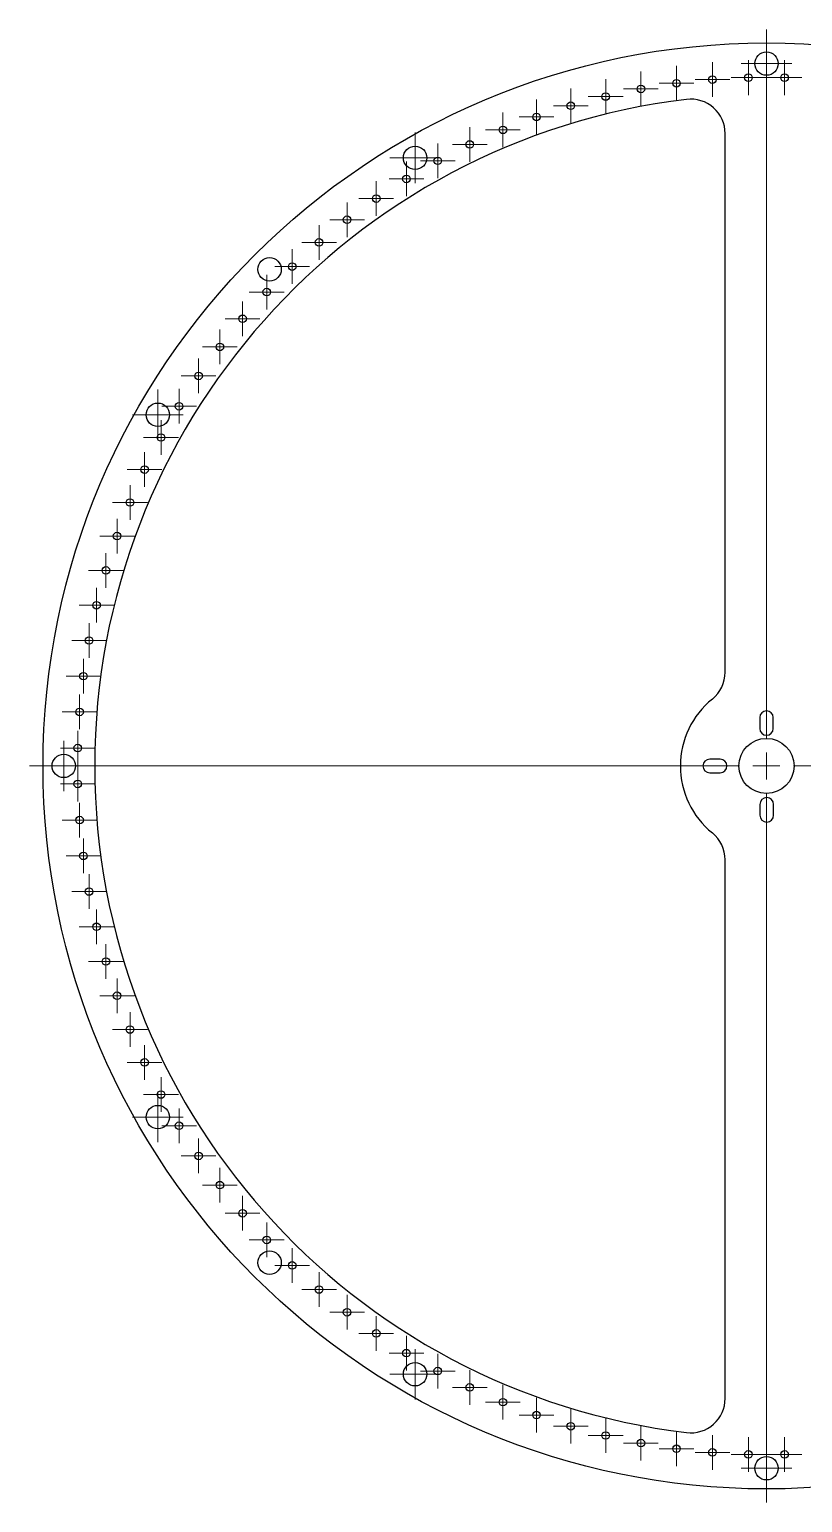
# Model space of a CAD drawing. Header units: inches. Extents: x 0 to 10.7, y 13.3 to 24.
# Drawn here: x -0.03 to 5.58, y 13.33 to 24.02 of the extents above; entities that cross this region are included whole.
import ezdxf

# ---------------------------------------------------------------- set-up
doc = ezdxf.new("R2010")
doc.units = ezdxf.units.IN
doc.header["$MEASUREMENT"] = 0

# ---------------------------------------------------------------- blocks, each defined once
blk = doc.blocks.new('SW_CENTERMARKSYMBOL_0')
at = {"color": 0, "linetype": 'Continuous', "lineweight": 18}
for p, q in [((0, 0.197), (0, 5.348)), ((-0.197, 0), (-5.348, 0)), ((0, 0), (-0.098, 0)), ((0, 0), (0, 0.098)), ((0, 0), (0, -0.098)), ((0, 0), (0.098, 0)), ((0.197, 0), (5.348, 0)), ((0, -0.197), (0, -5.348))]:
    blk.add_line(p, q, dxfattribs=at)
blk = doc.blocks.new('SW_CENTERMARKSYMBOL_4')
at = {"color": 0, "linetype": 'Continuous', "lineweight": 18}
for p, q in [((0, 0.098), (0, 0.183)), ((-0.098, 0), (-0.183, 0)), ((0, 0), (-0.098, 0)), ((0, 0), (0, 0.098)), ((0, 0), (0, -0.098)), ((0, 0), (0.098, 0)), ((0.098, 0), (0.183, 0)), ((0, -0.098), (0, -0.183))]:
    blk.add_line(p, q, dxfattribs=at)
blk = doc.blocks.new('SW_CENTERMARKSYMBOL_5')
at = {"color": 0, "linetype": 'Continuous', "lineweight": 18}
for p, q in [((0, 0.098), (0, 0.183)), ((-0.098, 0), (-0.183, 0)), ((0, 0), (-0.098, 0)), ((0, 0), (0, 0.098)), ((0, 0), (0, -0.098)), ((0, 0), (0.098, 0)), ((0.098, 0), (0.183, 0)), ((0, -0.098), (0, -0.183))]:
    blk.add_line(p, q, dxfattribs=at)
blk = doc.blocks.new('SW_CENTERMARKSYMBOL_6')
at = {"color": 0, "linetype": 'Continuous', "lineweight": 18}
for p, q in [((0, 0.098), (0, 0.183)), ((-0.098, 0), (-0.183, 0)), ((0, 0), (-0.098, 0)), ((0, 0), (0, 0.098)), ((0, 0), (0, -0.098)), ((0, 0), (0.098, 0)), ((0.098, 0), (0.183, 0)), ((0, -0.098), (0, -0.183))]:
    blk.add_line(p, q, dxfattribs=at)
blk = doc.blocks.new('SW_CENTERMARKSYMBOL_7')
at = {"color": 0, "linetype": 'Continuous', "lineweight": 18}
for p, q in [((0, 0.098), (0, 0.183)), ((-0.098, 0), (-0.183, 0)), ((0, 0), (-0.098, 0)), ((0, 0), (0, 0.098)), ((0, 0), (0, -0.098)), ((0, 0), (0.098, 0)), ((0.098, 0), (0.183, 0)), ((0, -0.098), (0, -0.183))]:
    blk.add_line(p, q, dxfattribs=at)
blk = doc.blocks.new('SW_CENTERMARKSYMBOL_8')
at = {"color": 0, "linetype": 'Continuous', "lineweight": 18}
for p, q in [((0, 0.098), (0, 0.183)), ((-0.098, 0), (-0.183, 0)), ((0, 0), (-0.098, 0)), ((0, 0), (0, 0.098)), ((0, 0), (0, -0.098)), ((0, 0), (0.098, 0)), ((0.098, 0), (0.183, 0)), ((0, -0.098), (0, -0.183))]:
    blk.add_line(p, q, dxfattribs=at)
blk = doc.blocks.new('SW_CENTERMARKSYMBOL_9')
at = {"color": 0, "linetype": 'Continuous', "lineweight": 18}
for p, q in [((0, 0.098), (0, 0.183)), ((-0.098, 0), (-0.183, 0)), ((0, 0), (-0.098, 0)), ((0, 0), (0, 0.098)), ((0, 0), (0, -0.098)), ((0, 0), (0.098, 0)), ((0.098, 0), (0.183, 0)), ((0, -0.098), (0, -0.183))]:
    blk.add_line(p, q, dxfattribs=at)
blk = doc.blocks.new('SW_CENTERMARKSYMBOL_12')
at = {"color": 0, "linetype": 'Continuous', "lineweight": 18}
for p, q in [((0, 0.098), (0, 0.126)), ((-0.098, 0), (-0.126, 0)), ((0, 0), (-0.098, 0)), ((0, 0), (0, 0.098)), ((0, 0), (0, -0.098)), ((0, 0), (0.098, 0)), ((0.098, 0), (0.126, 0)), ((0, -0.098), (0, -0.126))]:
    blk.add_line(p, q, dxfattribs=at)
blk = doc.blocks.new('SW_CENTERMARKSYMBOL_13')
at = {"color": 0, "linetype": 'Continuous', "lineweight": 18}
for p, q in [((0, 0.098), (0, 0.126)), ((-0.098, 0), (-0.126, 0)), ((0, 0), (-0.098, 0)), ((0, 0), (0, 0.098)), ((0, 0), (0, -0.098)), ((0, 0), (0.098, 0)), ((0.098, 0), (0.126, 0)), ((0, -0.098), (0, -0.126))]:
    blk.add_line(p, q, dxfattribs=at)
blk = doc.blocks.new('SW_CENTERMARKSYMBOL_14')
at = {"color": 0, "linetype": 'Continuous', "lineweight": 18}
for p, q in [((0, 0.098), (0, 0.126)), ((-0.098, 0), (-0.126, 0)), ((0, 0), (-0.098, 0)), ((0, 0), (0, 0.098)), ((0, 0), (0, -0.098)), ((0, 0), (0.098, 0)), ((0.098, 0), (0.126, 0)), ((0, -0.098), (0, -0.126))]:
    blk.add_line(p, q, dxfattribs=at)
blk = doc.blocks.new('SW_CENTERMARKSYMBOL_15')
at = {"color": 0, "linetype": 'Continuous', "lineweight": 18}
for p, q in [((0, 0.098), (0, 0.126)), ((-0.098, 0), (-0.126, 0)), ((0, 0), (-0.098, 0)), ((0, 0), (0, 0.098)), ((0, 0), (0, -0.098)), ((0, 0), (0.098, 0)), ((0.098, 0), (0.126, 0)), ((0, -0.098), (0, -0.126))]:
    blk.add_line(p, q, dxfattribs=at)
blk = doc.blocks.new('SW_CENTERMARKSYMBOL_16')
at = {"color": 0, "linetype": 'Continuous', "lineweight": 18}
for p, q in [((0, 0.098), (0, 0.126)), ((-0.098, 0), (-0.126, 0)), ((0, 0), (-0.098, 0)), ((0, 0), (0, 0.098)), ((0, 0), (0, -0.098)), ((0, 0), (0.098, 0)), ((0.098, 0), (0.126, 0)), ((0, -0.098), (0, -0.126))]:
    blk.add_line(p, q, dxfattribs=at)
blk = doc.blocks.new('SW_CENTERMARKSYMBOL_17')
at = {"color": 0, "linetype": 'Continuous', "lineweight": 18}
for p, q in [((0, 0.098), (0, 0.126)), ((-0.098, 0), (-0.126, 0)), ((0, 0), (-0.098, 0)), ((0, 0), (0, 0.098)), ((0, 0), (0, -0.098)), ((0, 0), (0.098, 0)), ((0.098, 0), (0.126, 0)), ((0, -0.098), (0, -0.126))]:
    blk.add_line(p, q, dxfattribs=at)
blk = doc.blocks.new('SW_CENTERMARKSYMBOL_18')
at = {"color": 0, "linetype": 'Continuous', "lineweight": 18}
for p, q in [((0, 0.098), (0, 0.126)), ((-0.098, 0), (-0.126, 0)), ((0, 0), (-0.098, 0)), ((0, 0), (0, 0.098)), ((0, 0), (0, -0.098)), ((0, 0), (0.098, 0)), ((0.098, 0), (0.126, 0)), ((0, -0.098), (0, -0.126))]:
    blk.add_line(p, q, dxfattribs=at)
blk = doc.blocks.new('SW_CENTERMARKSYMBOL_19')
at = {"color": 0, "linetype": 'Continuous', "lineweight": 18}
for p, q in [((0, 0.098), (0, 0.126)), ((-0.098, 0), (-0.126, 0)), ((0, 0), (-0.098, 0)), ((0, 0), (0, 0.098)), ((0, 0), (0, -0.098)), ((0, 0), (0.098, 0)), ((0.098, 0), (0.126, 0)), ((0, -0.098), (0, -0.126))]:
    blk.add_line(p, q, dxfattribs=at)
blk = doc.blocks.new('SW_CENTERMARKSYMBOL_20')
at = {"color": 0, "linetype": 'Continuous', "lineweight": 18}
for p, q in [((0, 0.098), (0, 0.126)), ((-0.098, 0), (-0.126, 0)), ((0, 0), (-0.098, 0)), ((0, 0), (0, 0.098)), ((0, 0), (0, -0.098)), ((0, 0), (0.098, 0)), ((0.098, 0), (0.126, 0)), ((0, -0.098), (0, -0.126))]:
    blk.add_line(p, q, dxfattribs=at)
blk = doc.blocks.new('SW_CENTERMARKSYMBOL_21')
at = {"color": 0, "linetype": 'Continuous', "lineweight": 18}
for p, q in [((0, 0.098), (0, 0.126)), ((-0.098, 0), (-0.126, 0)), ((0, 0), (-0.098, 0)), ((0, 0), (0, 0.098)), ((0, 0), (0, -0.098)), ((0, 0), (0.098, 0)), ((0.098, 0), (0.126, 0)), ((0, -0.098), (0, -0.126))]:
    blk.add_line(p, q, dxfattribs=at)
blk = doc.blocks.new('SW_CENTERMARKSYMBOL_22')
at = {"color": 0, "linetype": 'Continuous', "lineweight": 18}
for p, q in [((0, 0.098), (0, 0.126)), ((-0.098, 0), (-0.126, 0)), ((0, 0), (-0.098, 0)), ((0, 0), (0, 0.098)), ((0, 0), (0, -0.098)), ((0, 0), (0.098, 0)), ((0.098, 0), (0.126, 0)), ((0, -0.098), (0, -0.126))]:
    blk.add_line(p, q, dxfattribs=at)
blk = doc.blocks.new('SW_CENTERMARKSYMBOL_23')
at = {"color": 0, "linetype": 'Continuous', "lineweight": 18}
for p, q in [((0, 0.098), (0, 0.126)), ((-0.098, 0), (-0.126, 0)), ((0, 0), (-0.098, 0)), ((0, 0), (0, 0.098)), ((0, 0), (0, -0.098)), ((0, 0), (0.098, 0)), ((0.098, 0), (0.126, 0)), ((0, -0.098), (0, -0.126))]:
    blk.add_line(p, q, dxfattribs=at)
blk = doc.blocks.new('SW_CENTERMARKSYMBOL_24')
at = {"color": 0, "linetype": 'Continuous', "lineweight": 18}
for p, q in [((0, 0.098), (0, 0.126)), ((-0.098, 0), (-0.126, 0)), ((0, 0), (-0.098, 0)), ((0, 0), (0, 0.098)), ((0, 0), (0, -0.098)), ((0, 0), (0.098, 0)), ((0.098, 0), (0.126, 0)), ((0, -0.098), (0, -0.126))]:
    blk.add_line(p, q, dxfattribs=at)
blk = doc.blocks.new('SW_CENTERMARKSYMBOL_25')
at = {"color": 0, "linetype": 'Continuous', "lineweight": 18}
for p, q in [((0, 0.098), (0, 0.126)), ((-0.098, 0), (-0.126, 0)), ((0, 0), (-0.098, 0)), ((0, 0), (0, 0.098)), ((0, 0), (0, -0.098)), ((0, 0), (0.098, 0)), ((0.098, 0), (0.126, 0)), ((0, -0.098), (0, -0.126))]:
    blk.add_line(p, q, dxfattribs=at)
blk = doc.blocks.new('SW_CENTERMARKSYMBOL_26')
at = {"color": 0, "linetype": 'Continuous', "lineweight": 18}
for p, q in [((0, 0.098), (0, 0.126)), ((-0.098, 0), (-0.126, 0)), ((0, 0), (-0.098, 0)), ((0, 0), (0, 0.098)), ((0, 0), (0, -0.098)), ((0, 0), (0.098, 0)), ((0.098, 0), (0.126, 0)), ((0, -0.098), (0, -0.126))]:
    blk.add_line(p, q, dxfattribs=at)
blk = doc.blocks.new('SW_CENTERMARKSYMBOL_27')
at = {"color": 0, "linetype": 'Continuous', "lineweight": 18}
for p, q in [((0, 0.098), (0, 0.126)), ((-0.098, 0), (-0.126, 0)), ((0, 0), (-0.098, 0)), ((0, 0), (0, 0.098)), ((0, 0), (0, -0.098)), ((0, 0), (0.098, 0)), ((0.098, 0), (0.126, 0)), ((0, -0.098), (0, -0.126))]:
    blk.add_line(p, q, dxfattribs=at)
blk = doc.blocks.new('SW_CENTERMARKSYMBOL_28')
at = {"color": 0, "linetype": 'Continuous', "lineweight": 18}
for p, q in [((0, 0.098), (0, 0.126)), ((-0.098, 0), (-0.126, 0)), ((0, 0), (-0.098, 0)), ((0, 0), (0, 0.098)), ((0, 0), (0, -0.098)), ((0, 0), (0.098, 0)), ((0.098, 0), (0.126, 0)), ((0, -0.098), (0, -0.126))]:
    blk.add_line(p, q, dxfattribs=at)
blk = doc.blocks.new('SW_CENTERMARKSYMBOL_29')
at = {"color": 0, "linetype": 'Continuous', "lineweight": 18}
for p, q in [((0, 0.098), (0, 0.126)), ((-0.098, 0), (-0.126, 0)), ((0, 0), (-0.098, 0)), ((0, 0), (0, 0.098)), ((0, 0), (0, -0.098)), ((0, 0), (0.098, 0)), ((0.098, 0), (0.126, 0)), ((0, -0.098), (0, -0.126))]:
    blk.add_line(p, q, dxfattribs=at)
blk = doc.blocks.new('SW_CENTERMARKSYMBOL_30')
at = {"color": 0, "linetype": 'Continuous', "lineweight": 18}
for p, q in [((0, 0.098), (0, 0.126)), ((-0.098, 0), (-0.126, 0)), ((0, 0), (-0.098, 0)), ((0, 0), (0, 0.098)), ((0, 0), (0, -0.098)), ((0, 0), (0.098, 0)), ((0.098, 0), (0.126, 0)), ((0, -0.098), (0, -0.126))]:
    blk.add_line(p, q, dxfattribs=at)
blk = doc.blocks.new('SW_CENTERMARKSYMBOL_31')
at = {"color": 0, "linetype": 'Continuous', "lineweight": 18}
for p, q in [((0, 0.098), (0, 0.126)), ((-0.098, 0), (-0.126, 0)), ((0, 0), (-0.098, 0)), ((0, 0), (0, 0.098)), ((0, 0), (0, -0.098)), ((0, 0), (0.098, 0)), ((0.098, 0), (0.126, 0)), ((0, -0.098), (0, -0.126))]:
    blk.add_line(p, q, dxfattribs=at)
blk = doc.blocks.new('SW_CENTERMARKSYMBOL_32')
at = {"color": 0, "linetype": 'Continuous', "lineweight": 18}
for p, q in [((0, 0.098), (0, 0.126)), ((-0.098, 0), (-0.126, 0)), ((0, 0), (-0.098, 0)), ((0, 0), (0, 0.098)), ((0, 0), (0, -0.098)), ((0, 0), (0.098, 0)), ((0.098, 0), (0.126, 0)), ((0, -0.098), (0, -0.126))]:
    blk.add_line(p, q, dxfattribs=at)
blk = doc.blocks.new('SW_CENTERMARKSYMBOL_33')
at = {"color": 0, "linetype": 'Continuous', "lineweight": 18}
for p, q in [((0, 0.098), (0, 0.126)), ((-0.098, 0), (-0.126, 0)), ((0, 0), (-0.098, 0)), ((0, 0), (0, 0.098)), ((0, 0), (0, -0.098)), ((0, 0), (0.098, 0)), ((0.098, 0), (0.126, 0)), ((0, -0.098), (0, -0.126))]:
    blk.add_line(p, q, dxfattribs=at)
blk = doc.blocks.new('SW_CENTERMARKSYMBOL_34')
at = {"color": 0, "linetype": 'Continuous', "lineweight": 18}
for p, q in [((0, 0.098), (0, 0.126)), ((-0.098, 0), (-0.126, 0)), ((0, 0), (-0.098, 0)), ((0, 0), (0, 0.098)), ((0, 0), (0, -0.098)), ((0, 0), (0.098, 0)), ((0.098, 0), (0.126, 0)), ((0, -0.098), (0, -0.126))]:
    blk.add_line(p, q, dxfattribs=at)
blk = doc.blocks.new('SW_CENTERMARKSYMBOL_35')
at = {"color": 0, "linetype": 'Continuous', "lineweight": 18}
for p, q in [((0, 0.098), (0, 0.126)), ((-0.098, 0), (-0.126, 0)), ((0, 0), (-0.098, 0)), ((0, 0), (0, 0.098)), ((0, 0), (0, -0.098)), ((0, 0), (0.098, 0)), ((0.098, 0), (0.126, 0)), ((0, -0.098), (0, -0.126))]:
    blk.add_line(p, q, dxfattribs=at)
blk = doc.blocks.new('SW_CENTERMARKSYMBOL_36')
at = {"color": 0, "linetype": 'Continuous', "lineweight": 18}
for p, q in [((0, 0.098), (0, 0.126)), ((-0.098, 0), (-0.126, 0)), ((0, 0), (-0.098, 0)), ((0, 0), (0, 0.098)), ((0, 0), (0, -0.098)), ((0, 0), (0.098, 0)), ((0.098, 0), (0.126, 0)), ((0, -0.098), (0, -0.126))]:
    blk.add_line(p, q, dxfattribs=at)
blk = doc.blocks.new('SW_CENTERMARKSYMBOL_37')
at = {"color": 0, "linetype": 'Continuous', "lineweight": 18}
for p, q in [((0, 0.098), (0, 0.126)), ((-0.098, 0), (-0.126, 0)), ((0, 0), (-0.098, 0)), ((0, 0), (0, 0.098)), ((0, 0), (0, -0.098)), ((0, 0), (0.098, 0)), ((0.098, 0), (0.126, 0)), ((0, -0.098), (0, -0.126))]:
    blk.add_line(p, q, dxfattribs=at)
blk = doc.blocks.new('SW_CENTERMARKSYMBOL_38')
at = {"color": 0, "linetype": 'Continuous', "lineweight": 18}
for p, q in [((0, 0.098), (0, 0.126)), ((-0.098, 0), (-0.126, 0)), ((0, 0), (-0.098, 0)), ((0, 0), (0, 0.098)), ((0, 0), (0, -0.098)), ((0, 0), (0.098, 0)), ((0.098, 0), (0.126, 0)), ((0, -0.098), (0, -0.126))]:
    blk.add_line(p, q, dxfattribs=at)
blk = doc.blocks.new('SW_CENTERMARKSYMBOL_39')
at = {"color": 0, "linetype": 'Continuous', "lineweight": 18}
for p, q in [((0, 0.098), (0, 0.126)), ((-0.098, 0), (-0.126, 0)), ((0, 0), (-0.098, 0)), ((0, 0), (0, 0.098)), ((0, 0), (0, -0.098)), ((0, 0), (0.098, 0)), ((0.098, 0), (0.126, 0)), ((0, -0.098), (0, -0.126))]:
    blk.add_line(p, q, dxfattribs=at)
blk = doc.blocks.new('SW_CENTERMARKSYMBOL_40')
at = {"color": 0, "linetype": 'Continuous', "lineweight": 18}
for p, q in [((0, 0.098), (0, 0.126)), ((-0.098, 0), (-0.126, 0)), ((0, 0), (-0.098, 0)), ((0, 0), (0, 0.098)), ((0, 0), (0, -0.098)), ((0, 0), (0.098, 0)), ((0.098, 0), (0.126, 0)), ((0, -0.098), (0, -0.126))]:
    blk.add_line(p, q, dxfattribs=at)
blk = doc.blocks.new('SW_CENTERMARKSYMBOL_41')
at = {"color": 0, "linetype": 'Continuous', "lineweight": 18}
for p, q in [((0, 0.098), (0, 0.126)), ((-0.098, 0), (-0.126, 0)), ((0, 0), (-0.098, 0)), ((0, 0), (0, 0.098)), ((0, 0), (0, -0.098)), ((0, 0), (0.098, 0)), ((0.098, 0), (0.126, 0)), ((0, -0.098), (0, -0.126))]:
    blk.add_line(p, q, dxfattribs=at)
blk = doc.blocks.new('SW_CENTERMARKSYMBOL_42')
at = {"color": 0, "linetype": 'Continuous', "lineweight": 18}
for p, q in [((0, 0.098), (0, 0.126)), ((-0.098, 0), (-0.126, 0)), ((0, 0), (-0.098, 0)), ((0, 0), (0, 0.098)), ((0, 0), (0, -0.098)), ((0, 0), (0.098, 0)), ((0.098, 0), (0.126, 0)), ((0, -0.098), (0, -0.126))]:
    blk.add_line(p, q, dxfattribs=at)
blk = doc.blocks.new('SW_CENTERMARKSYMBOL_101')
at = {"color": 0, "linetype": 'Continuous', "lineweight": 18}
for p, q in [((0, 0.098), (0, 0.126)), ((-0.098, 0), (-0.126, 0)), ((0, 0), (-0.098, 0)), ((0, 0), (0, 0.098)), ((0, 0), (0, -0.098)), ((0, 0), (0.098, 0)), ((0.098, 0), (0.126, 0)), ((0, -0.098), (0, -0.126))]:
    blk.add_line(p, q, dxfattribs=at)
blk = doc.blocks.new('SW_CENTERMARKSYMBOL_102')
at = {"color": 0, "linetype": 'Continuous', "lineweight": 18}
for p, q in [((0, 0.098), (0, 0.126)), ((-0.098, 0), (-0.126, 0)), ((0, 0), (-0.098, 0)), ((0, 0), (0, 0.098)), ((0, 0), (0, -0.098)), ((0, 0), (0.098, 0)), ((0.098, 0), (0.126, 0)), ((0, -0.098), (0, -0.126))]:
    blk.add_line(p, q, dxfattribs=at)
blk = doc.blocks.new('SW_CENTERMARKSYMBOL_103')
at = {"color": 0, "linetype": 'Continuous', "lineweight": 18}
for p, q in [((0, 0.098), (0, 0.126)), ((-0.098, 0), (-0.126, 0)), ((0, 0), (-0.098, 0)), ((0, 0), (0, 0.098)), ((0, 0), (0, -0.098)), ((0, 0), (0.098, 0)), ((0.098, 0), (0.126, 0)), ((0, -0.098), (0, -0.126))]:
    blk.add_line(p, q, dxfattribs=at)
blk = doc.blocks.new('SW_CENTERMARKSYMBOL_104')
at = {"color": 0, "linetype": 'Continuous', "lineweight": 18}
for p, q in [((0, 0.098), (0, 0.126)), ((-0.098, 0), (-0.126, 0)), ((0, 0), (-0.098, 0)), ((0, 0), (0, 0.098)), ((0, 0), (0, -0.098)), ((0, 0), (0.098, 0)), ((0.098, 0), (0.126, 0)), ((0, -0.098), (0, -0.126))]:
    blk.add_line(p, q, dxfattribs=at)
blk = doc.blocks.new('SW_CENTERMARKSYMBOL_105')
at = {"color": 0, "linetype": 'Continuous', "lineweight": 18}
for p, q in [((0, 0.098), (0, 0.126)), ((-0.098, 0), (-0.126, 0)), ((0, 0), (-0.098, 0)), ((0, 0), (0, 0.098)), ((0, 0), (0, -0.098)), ((0, 0), (0.098, 0)), ((0.098, 0), (0.126, 0)), ((0, -0.098), (0, -0.126))]:
    blk.add_line(p, q, dxfattribs=at)
blk = doc.blocks.new('SW_CENTERMARKSYMBOL_106')
at = {"color": 0, "linetype": 'Continuous', "lineweight": 18}
for p, q in [((0, 0.098), (0, 0.126)), ((-0.098, 0), (-0.126, 0)), ((0, 0), (-0.098, 0)), ((0, 0), (0, 0.098)), ((0, 0), (0, -0.098)), ((0, 0), (0.098, 0)), ((0.098, 0), (0.126, 0)), ((0, -0.098), (0, -0.126))]:
    blk.add_line(p, q, dxfattribs=at)
blk = doc.blocks.new('SW_CENTERMARKSYMBOL_107')
at = {"color": 0, "linetype": 'Continuous', "lineweight": 18}
for p, q in [((0, 0.098), (0, 0.126)), ((-0.098, 0), (-0.126, 0)), ((0, 0), (-0.098, 0)), ((0, 0), (0, 0.098)), ((0, 0), (0, -0.098)), ((0, 0), (0.098, 0)), ((0.098, 0), (0.126, 0)), ((0, -0.098), (0, -0.126))]:
    blk.add_line(p, q, dxfattribs=at)
blk = doc.blocks.new('SW_CENTERMARKSYMBOL_108')
at = {"color": 0, "linetype": 'Continuous', "lineweight": 18}
for p, q in [((0, 0.098), (0, 0.126)), ((-0.098, 0), (-0.126, 0)), ((0, 0), (-0.098, 0)), ((0, 0), (0, 0.098)), ((0, 0), (0, -0.098)), ((0, 0), (0.098, 0)), ((0.098, 0), (0.126, 0)), ((0, -0.098), (0, -0.126))]:
    blk.add_line(p, q, dxfattribs=at)
blk = doc.blocks.new('SW_CENTERMARKSYMBOL_109')
at = {"color": 0, "linetype": 'Continuous', "lineweight": 18}
for p, q in [((0, 0.098), (0, 0.126)), ((-0.098, 0), (-0.126, 0)), ((0, 0), (-0.098, 0)), ((0, 0), (0, 0.098)), ((0, 0), (0, -0.098)), ((0, 0), (0.098, 0)), ((0.098, 0), (0.126, 0)), ((0, -0.098), (0, -0.126))]:
    blk.add_line(p, q, dxfattribs=at)
blk = doc.blocks.new('SW_CENTERMARKSYMBOL_110')
at = {"color": 0, "linetype": 'Continuous', "lineweight": 18}
for p, q in [((0, 0.098), (0, 0.126)), ((-0.098, 0), (-0.126, 0)), ((0, 0), (-0.098, 0)), ((0, 0), (0, 0.098)), ((0, 0), (0, -0.098)), ((0, 0), (0.098, 0)), ((0.098, 0), (0.126, 0)), ((0, -0.098), (0, -0.126))]:
    blk.add_line(p, q, dxfattribs=at)
blk = doc.blocks.new('SW_CENTERMARKSYMBOL_111')
at = {"color": 0, "linetype": 'Continuous', "lineweight": 18}
for p, q in [((0, 0.098), (0, 0.126)), ((-0.098, 0), (-0.126, 0)), ((0, 0), (-0.098, 0)), ((0, 0), (0, 0.098)), ((0, 0), (0, -0.098)), ((0, 0), (0.098, 0)), ((0.098, 0), (0.126, 0)), ((0, -0.098), (0, -0.126))]:
    blk.add_line(p, q, dxfattribs=at)
blk = doc.blocks.new('SW_CENTERMARKSYMBOL_112')
at = {"color": 0, "linetype": 'Continuous', "lineweight": 18}
for p, q in [((0, 0.098), (0, 0.126)), ((-0.098, 0), (-0.126, 0)), ((0, 0), (-0.098, 0)), ((0, 0), (0, 0.098)), ((0, 0), (0, -0.098)), ((0, 0), (0.098, 0)), ((0.098, 0), (0.126, 0)), ((0, -0.098), (0, -0.126))]:
    blk.add_line(p, q, dxfattribs=at)
blk = doc.blocks.new('SW_CENTERMARKSYMBOL_113')
at = {"color": 0, "linetype": 'Continuous', "lineweight": 18}
for p, q in [((0, 0.098), (0, 0.126)), ((-0.098, 0), (-0.126, 0)), ((0, 0), (-0.098, 0)), ((0, 0), (0, 0.098)), ((0, 0), (0, -0.098)), ((0, 0), (0.098, 0)), ((0.098, 0), (0.126, 0)), ((0, -0.098), (0, -0.126))]:
    blk.add_line(p, q, dxfattribs=at)
blk = doc.blocks.new('SW_CENTERMARKSYMBOL_114')
at = {"color": 0, "linetype": 'Continuous', "lineweight": 18}
for p, q in [((0, 0.098), (0, 0.126)), ((-0.098, 0), (-0.126, 0)), ((0, 0), (-0.098, 0)), ((0, 0), (0, 0.098)), ((0, 0), (0, -0.098)), ((0, 0), (0.098, 0)), ((0.098, 0), (0.126, 0)), ((0, -0.098), (0, -0.126))]:
    blk.add_line(p, q, dxfattribs=at)
blk = doc.blocks.new('SW_CENTERMARKSYMBOL_115')
at = {"color": 0, "linetype": 'Continuous', "lineweight": 18}
for p, q in [((0, 0.098), (0, 0.126)), ((-0.098, 0), (-0.126, 0)), ((0, 0), (-0.098, 0)), ((0, 0), (0, 0.098)), ((0, 0), (0, -0.098)), ((0, 0), (0.098, 0)), ((0.098, 0), (0.126, 0)), ((0, -0.098), (0, -0.126))]:
    blk.add_line(p, q, dxfattribs=at)
blk = doc.blocks.new('SW_CENTERMARKSYMBOL_116')
at = {"color": 0, "linetype": 'Continuous', "lineweight": 18}
for p, q in [((0, 0.098), (0, 0.126)), ((-0.098, 0), (-0.126, 0)), ((0, 0), (-0.098, 0)), ((0, 0), (0, 0.098)), ((0, 0), (0, -0.098)), ((0, 0), (0.098, 0)), ((0.098, 0), (0.126, 0)), ((0, -0.098), (0, -0.126))]:
    blk.add_line(p, q, dxfattribs=at)
blk = doc.blocks.new('SW_CENTERMARKSYMBOL_117')
at = {"color": 0, "linetype": 'Continuous', "lineweight": 18}
for p, q in [((0, 0.098), (0, 0.126)), ((-0.098, 0), (-0.126, 0)), ((0, 0), (-0.098, 0)), ((0, 0), (0, 0.098)), ((0, 0), (0, -0.098)), ((0, 0), (0.098, 0)), ((0.098, 0), (0.126, 0)), ((0, -0.098), (0, -0.126))]:
    blk.add_line(p, q, dxfattribs=at)
blk = doc.blocks.new('SW_CENTERMARKSYMBOL_118')
at = {"color": 0, "linetype": 'Continuous', "lineweight": 18}
for p, q in [((0, 0.098), (0, 0.126)), ((-0.098, 0), (-0.126, 0)), ((0, 0), (-0.098, 0)), ((0, 0), (0, 0.098)), ((0, 0), (0, -0.098)), ((0, 0), (0.098, 0)), ((0.098, 0), (0.126, 0)), ((0, -0.098), (0, -0.126))]:
    blk.add_line(p, q, dxfattribs=at)
blk = doc.blocks.new('SW_CENTERMARKSYMBOL_119')
at = {"color": 0, "linetype": 'Continuous', "lineweight": 18}
for p, q in [((0, 0.098), (0, 0.126)), ((-0.098, 0), (-0.126, 0)), ((0, 0), (-0.098, 0)), ((0, 0), (0, 0.098)), ((0, 0), (0, -0.098)), ((0, 0), (0.098, 0)), ((0.098, 0), (0.126, 0)), ((0, -0.098), (0, -0.126))]:
    blk.add_line(p, q, dxfattribs=at)
blk = doc.blocks.new('SW_CENTERMARKSYMBOL_120')
at = {"color": 0, "linetype": 'Continuous', "lineweight": 18}
for p, q in [((0, 0.098), (0, 0.126)), ((-0.098, 0), (-0.126, 0)), ((0, 0), (-0.098, 0)), ((0, 0), (0, 0.098)), ((0, 0), (0, -0.098)), ((0, 0), (0.098, 0)), ((0.098, 0), (0.126, 0)), ((0, -0.098), (0, -0.126))]:
    blk.add_line(p, q, dxfattribs=at)
blk = doc.blocks.new('SW_CENTERMARKSYMBOL_121')
at = {"color": 0, "linetype": 'Continuous', "lineweight": 18}
for p, q in [((0, 0.098), (0, 0.126)), ((-0.098, 0), (-0.126, 0)), ((0, 0), (-0.098, 0)), ((0, 0), (0, 0.098)), ((0, 0), (0, -0.098)), ((0, 0), (0.098, 0)), ((0.098, 0), (0.126, 0)), ((0, -0.098), (0, -0.126))]:
    blk.add_line(p, q, dxfattribs=at)
blk = doc.blocks.new('SW_CENTERMARKSYMBOL_122')
at = {"color": 0, "linetype": 'Continuous', "lineweight": 18}
for p, q in [((0, 0.098), (0, 0.126)), ((-0.098, 0), (-0.126, 0)), ((0, 0), (-0.098, 0)), ((0, 0), (0, 0.098)), ((0, 0), (0, -0.098)), ((0, 0), (0.098, 0)), ((0.098, 0), (0.126, 0)), ((0, -0.098), (0, -0.126))]:
    blk.add_line(p, q, dxfattribs=at)
blk = doc.blocks.new('SW_CENTERMARKSYMBOL_123')
at = {"color": 0, "linetype": 'Continuous', "lineweight": 18}
for p, q in [((0, 0.098), (0, 0.126)), ((-0.098, 0), (-0.126, 0)), ((0, 0), (-0.098, 0)), ((0, 0), (0, 0.098)), ((0, 0), (0, -0.098)), ((0, 0), (0.098, 0)), ((0.098, 0), (0.126, 0)), ((0, -0.098), (0, -0.126))]:
    blk.add_line(p, q, dxfattribs=at)
blk = doc.blocks.new('SW_CENTERMARKSYMBOL_124')
at = {"color": 0, "linetype": 'Continuous', "lineweight": 18}
for p, q in [((0, 0.098), (0, 0.126)), ((-0.098, 0), (-0.126, 0)), ((0, 0), (-0.098, 0)), ((0, 0), (0, 0.098)), ((0, 0), (0, -0.098)), ((0, 0), (0.098, 0)), ((0.098, 0), (0.126, 0)), ((0, -0.098), (0, -0.126))]:
    blk.add_line(p, q, dxfattribs=at)
blk = doc.blocks.new('SW_CENTERMARKSYMBOL_125')
at = {"color": 0, "linetype": 'Continuous', "lineweight": 18}
for p, q in [((0, 0.098), (0, 0.126)), ((-0.098, 0), (-0.126, 0)), ((0, 0), (-0.098, 0)), ((0, 0), (0, 0.098)), ((0, 0), (0, -0.098)), ((0, 0), (0.098, 0)), ((0.098, 0), (0.126, 0)), ((0, -0.098), (0, -0.126))]:
    blk.add_line(p, q, dxfattribs=at)
blk = doc.blocks.new('SW_CENTERMARKSYMBOL_126')
at = {"color": 0, "linetype": 'Continuous', "lineweight": 18}
for p, q in [((0, 0.098), (0, 0.126)), ((-0.098, 0), (-0.126, 0)), ((0, 0), (-0.098, 0)), ((0, 0), (0, 0.098)), ((0, 0), (0, -0.098)), ((0, 0), (0.098, 0)), ((0.098, 0), (0.126, 0)), ((0, -0.098), (0, -0.126))]:
    blk.add_line(p, q, dxfattribs=at)
blk = doc.blocks.new('SW_CENTERMARKSYMBOL_127')
at = {"color": 0, "linetype": 'Continuous', "lineweight": 18}
for p, q in [((0, 0.098), (0, 0.126)), ((-0.098, 0), (-0.126, 0)), ((0, 0), (-0.098, 0)), ((0, 0), (0, 0.098)), ((0, 0), (0, -0.098)), ((0, 0), (0.098, 0)), ((0.098, 0), (0.126, 0)), ((0, -0.098), (0, -0.126))]:
    blk.add_line(p, q, dxfattribs=at)
blk = doc.blocks.new('SW_CENTERMARKSYMBOL_128')
at = {"color": 0, "linetype": 'Continuous', "lineweight": 18}
for p, q in [((0, 0.098), (0, 0.126)), ((-0.098, 0), (-0.126, 0)), ((0, 0), (-0.098, 0)), ((0, 0), (0, 0.098)), ((0, 0), (0, -0.098)), ((0, 0), (0.098, 0)), ((0.098, 0), (0.126, 0)), ((0, -0.098), (0, -0.126))]:
    blk.add_line(p, q, dxfattribs=at)
blk = doc.blocks.new('SW_CENTERMARKSYMBOL_129')
at = {"color": 0, "linetype": 'Continuous', "lineweight": 18}
for p, q in [((0, 0.098), (0, 0.126)), ((-0.098, 0), (-0.126, 0)), ((0, 0), (-0.098, 0)), ((0, 0), (0, 0.098)), ((0, 0), (0, -0.098)), ((0, 0), (0.098, 0)), ((0.098, 0), (0.126, 0)), ((0, -0.098), (0, -0.126))]:
    blk.add_line(p, q, dxfattribs=at)
blk = doc.blocks.new('SW_CENTERMARKSYMBOL_130')
at = {"color": 0, "linetype": 'Continuous', "lineweight": 18}
for p, q in [((0, 0.098), (0, 0.126)), ((-0.098, 0), (-0.126, 0)), ((0, 0), (-0.098, 0)), ((0, 0), (0, 0.098)), ((0, 0), (0, -0.098)), ((0, 0), (0.098, 0)), ((0.098, 0), (0.126, 0)), ((0, -0.098), (0, -0.126))]:
    blk.add_line(p, q, dxfattribs=at)
blk = doc.blocks.new('SW_CENTERMARKSYMBOL_131')
at = {"color": 0, "linetype": 'Continuous', "lineweight": 18}
for p, q in [((0, 0.098), (0, 0.183)), ((-0.098, 0), (-0.183, 0)), ((0, 0), (-0.098, 0)), ((0, 0), (0, 0.098)), ((0, 0), (0, -0.098)), ((0, 0), (0.098, 0)), ((0.098, 0), (0.183, 0)), ((0, -0.098), (0, -0.183))]:
    blk.add_line(p, q, dxfattribs=at)
blk = doc.blocks.new('SW_CENTERMARKSYMBOL_132')
at = {"color": 0, "linetype": 'Continuous', "lineweight": 18}
for p, q in [((0, 0.098), (0, 0.126)), ((-0.098, 0), (-0.126, 0)), ((0, 0), (-0.098, 0)), ((0, 0), (0, 0.098)), ((0, 0), (0, -0.098)), ((0, 0), (0.098, 0)), ((0.098, 0), (0.126, 0)), ((0, -0.098), (0, -0.126))]:
    blk.add_line(p, q, dxfattribs=at)

msp = doc.modelspace()

# ---------------------------------------------------------------- linework, layer by layer
at = {"color": 7, "linetype": 'Continuous', "lineweight": 25}
for p, q in [((5.019, 19.356), (5.019, 23.268)), ((5.27, 19.027), (5.27, 18.948)), ((5.368, 18.948), (5.368, 19.027)), ((4.983, 18.725), (4.907, 18.725)), ((4.907, 18.626), (4.983, 18.626)), ((5.271, 18.397), (5.271, 18.318)), ((5.37, 18.318), (5.37, 18.397)), ((5.019, 14.083), (5.019, 17.995))]:
    msp.add_line(p, q, dxfattribs=at)
for centre, radius in [((5.319, 18.676), 5.25), ((5.319, 23.776), 0.085), ((4.666, 23.633), 0.0275), ((4.927, 23.66), 0.0275), ((5.188, 23.674), 0.0275), ((5.45, 23.674), 0.0275), ((4.152, 23.537), 0.0275), ((4.408, 23.592), 0.0275), ((3.899, 23.47), 0.0275), ((3.406, 23.295), 0.0275), ((3.65, 23.389), 0.0275), ((3.166, 23.189), 0.0275), ((2.769, 23.092), 0.085), ((2.933, 23.07), 0.0275), ((2.706, 22.939), 0.0275), ((2.487, 22.796), 0.0275), ((2.275, 22.642), 0.0275), ((2.072, 22.478), 0.0275), ((1.713, 22.282), 0.085), ((1.877, 22.302), 0.0275), ((1.692, 22.117), 0.0275), ((1.517, 21.923), 0.0275), ((1.352, 21.719), 0.0275), ((1.198, 21.508), 0.0275), ((0.902, 21.226), 0.085), ((1.056, 21.288), 0.0275), ((0.925, 21.061), 0.0275), ((0.806, 20.828), 0.0275), ((0.7, 20.589), 0.0275), ((0.606, 20.345), 0.0275), ((0.525, 20.096), 0.0275), ((0.457, 19.843), 0.0275), ((0.403, 19.587), 0.0275), ((0.362, 19.328), 0.0275), ((0.334, 19.068), 0.0275), ((0.321, 18.806), 0.0275), ((5.319, 18.676), 0.2), ((0.219, 18.676), 0.085), ((0.321, 18.545), 0.0275), ((0.334, 18.283), 0.0275), ((0.362, 18.023), 0.0275), ((0.403, 17.764), 0.0275), ((0.457, 17.508), 0.0275), ((0.525, 17.256), 0.0275), ((0.606, 17.007), 0.0275), ((0.7, 16.762), 0.0275), ((0.806, 16.523), 0.0275), ((0.925, 16.29), 0.0275), ((0.902, 16.126), 0.085), ((1.056, 16.063), 0.0275), ((1.198, 15.844), 0.0275), ((1.352, 15.632), 0.0275), ((1.517, 15.428), 0.0275), ((1.692, 15.234), 0.0275), ((1.713, 15.069), 0.085), ((1.877, 15.049), 0.0275), ((2.072, 14.874), 0.0275), ((2.275, 14.709), 0.0275), ((2.487, 14.555), 0.0275), ((2.706, 14.412), 0.0275), ((2.769, 14.259), 0.085), ((2.933, 14.282), 0.0275), ((3.166, 14.163), 0.0275), ((3.406, 14.056), 0.0275), ((3.65, 13.962), 0.0275), ((3.899, 13.881), 0.0275), ((4.152, 13.814), 0.0275), ((4.408, 13.759), 0.0275), ((4.666, 13.718), 0.0275), ((4.927, 13.691), 0.0275), ((5.188, 13.677), 0.0275), ((5.45, 13.677), 0.0275), ((5.319, 13.576), 0.085)]:
    msp.add_circle(centre, radius, dxfattribs=at)
for centre, radius, start, end in [((5.319, 18.676), 4.875, 96.8297, 263.1703), ((4.769, 23.268), 0.25, 0, 96.8297), ((4.769, 19.356), 0.25, 308.9448, 0), ((5.319, 18.676), 0.625, 128.9448, 231.0552), ((5.319, 19.027), 0.0492, 0, 180), ((5.319, 18.948), 0.0492, 180, 0), ((4.907, 18.676), 0.0492, 90, 270), ((4.983, 18.676), 0.0492, 270, 90), ((5.321, 18.397), 0.0492, 0, 180), ((5.321, 18.318), 0.0492, 180, 0), ((4.769, 17.995), 0.25, 0, 51.0552), ((4.769, 14.083), 0.25, 263.1703, 0)]:
    msp.add_arc(centre, radius, start, end, dxfattribs=at)

# ---------------------------------------------------------------- block references
at = {"color": 7, "linetype": 'Continuous', "lineweight": 18}
for name, p in [('SW_CENTERMARKSYMBOL_0', (5.319, 18.676)), ('SW_CENTERMARKSYMBOL_9', (5.319, 23.776)), ('SW_CENTERMARKSYMBOL_39', (4.666, 23.633)), ('SW_CENTERMARKSYMBOL_40', (4.927, 23.66)), ('SW_CENTERMARKSYMBOL_41', (5.188, 23.674)), ('SW_CENTERMARKSYMBOL_42', (5.45, 23.674)), ('SW_CENTERMARKSYMBOL_37', (4.152, 23.537)), ('SW_CENTERMARKSYMBOL_38', (4.408, 23.592)), ('SW_CENTERMARKSYMBOL_36', (3.899, 23.47)), ('SW_CENTERMARKSYMBOL_35', (3.65, 23.389)), ('SW_CENTERMARKSYMBOL_34', (3.406, 23.295)), ('SW_CENTERMARKSYMBOL_8', (2.769, 23.092)), ('SW_CENTERMARKSYMBOL_33', (3.166, 23.189)), ('SW_CENTERMARKSYMBOL_32', (2.933, 23.07)), ('SW_CENTERMARKSYMBOL_31', (2.706, 22.939)), ('SW_CENTERMARKSYMBOL_30', (2.487, 22.796)), ('SW_CENTERMARKSYMBOL_29', (2.275, 22.642)), ('SW_CENTERMARKSYMBOL_28', (2.072, 22.478)), ('SW_CENTERMARKSYMBOL_27', (1.877, 22.302)), ('SW_CENTERMARKSYMBOL_26', (1.692, 22.117)), ('SW_CENTERMARKSYMBOL_25', (1.517, 21.923)), ('SW_CENTERMARKSYMBOL_24', (1.352, 21.719)), ('SW_CENTERMARKSYMBOL_23', (1.198, 21.508)), ('SW_CENTERMARKSYMBOL_7', (0.902, 21.226)), ('SW_CENTERMARKSYMBOL_22', (1.056, 21.288)), ('SW_CENTERMARKSYMBOL_21', (0.925, 21.061)), ('SW_CENTERMARKSYMBOL_20', (0.806, 20.828)), ('SW_CENTERMARKSYMBOL_19', (0.7, 20.589)), ('SW_CENTERMARKSYMBOL_18', (0.606, 20.345)), ('SW_CENTERMARKSYMBOL_17', (0.525, 20.096)), ('SW_CENTERMARKSYMBOL_16', (0.457, 19.843)), ('SW_CENTERMARKSYMBOL_15', (0.403, 19.587)), ('SW_CENTERMARKSYMBOL_14', (0.362, 19.328)), ('SW_CENTERMARKSYMBOL_13', (0.334, 19.068)), ('SW_CENTERMARKSYMBOL_131', (0.219, 18.676)), ('SW_CENTERMARKSYMBOL_12', (0.321, 18.806)), ('SW_CENTERMARKSYMBOL_132', (0.321, 18.545)), ('SW_CENTERMARKSYMBOL_130', (0.334, 18.283)), ('SW_CENTERMARKSYMBOL_129', (0.362, 18.023)), ('SW_CENTERMARKSYMBOL_128', (0.403, 17.764)), ('SW_CENTERMARKSYMBOL_127', (0.457, 17.508)), ('SW_CENTERMARKSYMBOL_126', (0.525, 17.256)), ('SW_CENTERMARKSYMBOL_125', (0.606, 17.007)), ('SW_CENTERMARKSYMBOL_124', (0.7, 16.762)), ('SW_CENTERMARKSYMBOL_123', (0.806, 16.523)), ('SW_CENTERMARKSYMBOL_122', (0.925, 16.29)), ('SW_CENTERMARKSYMBOL_6', (0.902, 16.126)), ('SW_CENTERMARKSYMBOL_121', (1.056, 16.063)), ('SW_CENTERMARKSYMBOL_120', (1.198, 15.844)), ('SW_CENTERMARKSYMBOL_119', (1.352, 15.632)), ('SW_CENTERMARKSYMBOL_118', (1.517, 15.428)), ('SW_CENTERMARKSYMBOL_117', (1.692, 15.234)), ('SW_CENTERMARKSYMBOL_116', (1.877, 15.049)), ('SW_CENTERMARKSYMBOL_115', (2.072, 14.874)), ('SW_CENTERMARKSYMBOL_114', (2.275, 14.709)), ('SW_CENTERMARKSYMBOL_113', (2.487, 14.555)), ('SW_CENTERMARKSYMBOL_112', (2.706, 14.412)), ('SW_CENTERMARKSYMBOL_5', (2.769, 14.259)), ('SW_CENTERMARKSYMBOL_111', (2.933, 14.282)), ('SW_CENTERMARKSYMBOL_110', (3.166, 14.163)), ('SW_CENTERMARKSYMBOL_109', (3.406, 14.056)), ('SW_CENTERMARKSYMBOL_108', (3.65, 13.962)), ('SW_CENTERMARKSYMBOL_107', (3.899, 13.881)), ('SW_CENTERMARKSYMBOL_106', (4.152, 13.814)), ('SW_CENTERMARKSYMBOL_105', (4.408, 13.759)), ('SW_CENTERMARKSYMBOL_104', (4.666, 13.718)), ('SW_CENTERMARKSYMBOL_103', (4.927, 13.691)), ('SW_CENTERMARKSYMBOL_102', (5.188, 13.677)), ('SW_CENTERMARKSYMBOL_101', (5.45, 13.677)), ('SW_CENTERMARKSYMBOL_4', (5.319, 13.576))]:
    msp.add_blockref(name, p, dxfattribs=at)

doc.saveas('drawing.dxf')
